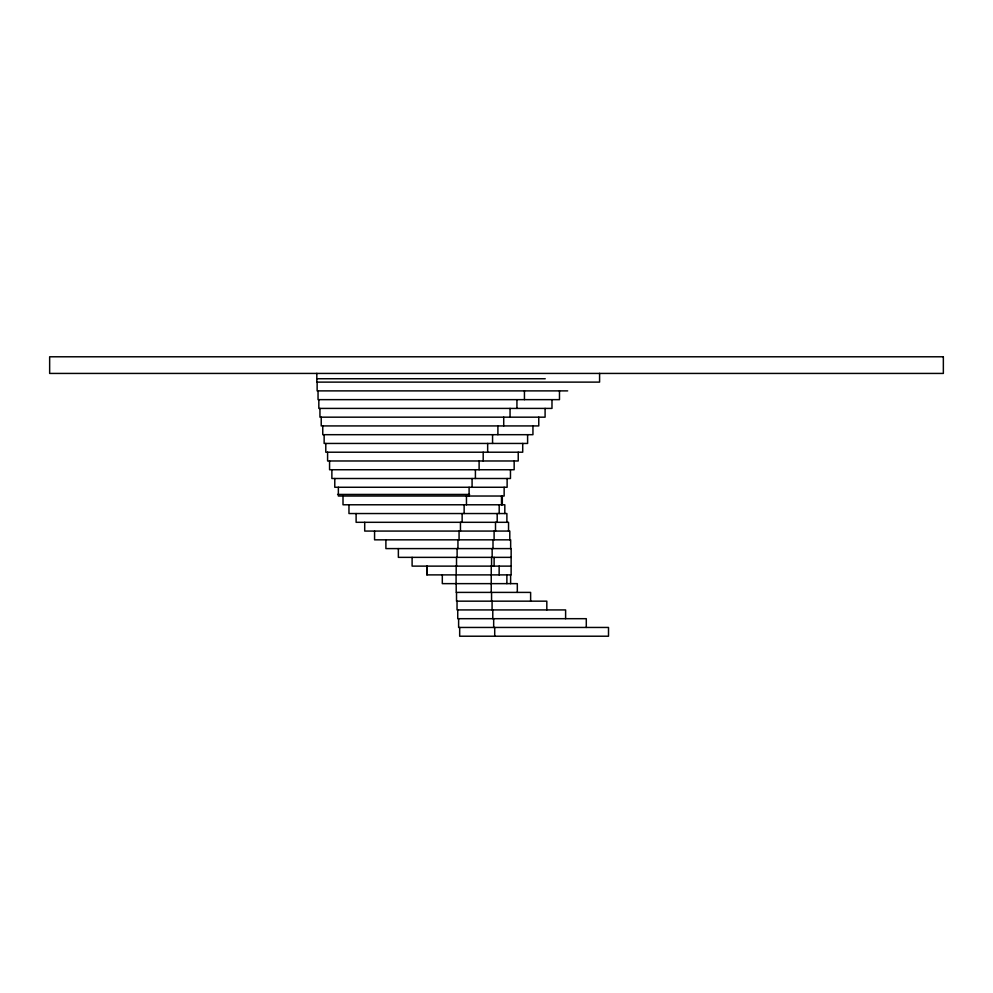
<?xml version="1.0" encoding="UTF-8"?>
<svg xmlns="http://www.w3.org/2000/svg" width="993" height="993" viewBox="0 0 993 993"><rect width="100%" height="100%" fill="white"/><g stroke="black" fill="none" stroke-linecap="round" stroke-linejoin="round"><path stroke-width="1.49" d="M317.475 378.743L545.231 378.743M567.661 390.882L317.139 390.882L317.139 382.119M337.595 494.44L469.615 494.44M511.308 557.358L398.367 557.358L398.367 548.595M511.308 566.122L412.107 566.122L412.107 557.358M599.586 373.356L599.586 382.119L316.817 382.119L316.817 373.356M586.292 627.452L586.292 618.689L457.736 618.689L457.736 609.925M565.613 618.689L565.613 609.925L457.041 609.925L457.041 601.162M559.481 390.882L559.481 399.645L318.045 399.645L318.045 390.882M551.984 399.645L551.984 408.408L318.827 408.408L318.827 399.645M546.82 609.925L546.82 601.162L456.519 601.162L456.519 592.399M545.095 408.408L545.095 417.172L319.945 417.172L319.945 408.408M538.765 417.172L538.765 425.923L321.223 425.923L321.223 417.172M532.943 425.923L532.943 434.686L322.762 434.686L322.762 425.923M530.622 601.162L530.622 592.399L456.197 592.399L456.197 583.636M527.606 434.686L527.606 443.449L324.14 443.449L324.14 434.686M524.441 390.882L524.441 399.645M522.715 443.449L522.715 452.212L325.791 452.212L325.791 443.449M518.234 452.212L518.234 460.975L327.591 460.975L327.591 452.212M517.316 592.399L517.316 583.636L442.307 583.636L442.307 574.885M516.931 399.645L516.931 408.408M514.163 460.975L514.163 469.739L329.564 469.739L329.564 460.975M510.663 548.595L510.663 539.832L374.572 539.832L374.572 531.069M510.613 574.885L510.613 583.636M510.464 469.739L510.464 478.502L331.873 478.502L331.873 469.739M510.054 408.408L510.054 417.172M509.794 539.832L509.794 531.069L364.704 531.069L364.704 522.306M508.54 531.069L508.54 522.306L356.115 522.306L356.115 513.542M507.125 478.502L507.125 487.265L334.778 487.265L334.79 478.502M506.889 522.306L506.889 513.542L348.965 513.542L348.965 504.779M506.877 574.885L506.877 583.636M504.816 513.542L504.816 504.779L343.007 504.779L343.007 496.028M504.146 487.265L504.146 496.028L338.365 496.028L338.365 487.265M503.724 417.172L503.724 425.923M502.309 496.028L502.309 504.779M501.502 496.028L501.502 504.779M499.194 504.779L499.194 513.542M499.144 566.122L499.144 574.885M497.903 425.923L497.903 434.686M497.195 513.542L497.195 522.306M495.507 522.306L495.507 531.069M494.713 627.452L494.713 636.215M494.104 531.069L494.104 539.832M494.117 557.358L494.117 566.122M493.67 618.689L493.67 627.452M493 539.832L493 548.595M492.789 609.925L492.789 618.689M492.565 434.686L492.565 443.449M492.156 548.595L492.156 557.358M492.081 601.162L492.081 609.925M491.572 557.358L491.572 566.122M491.56 592.399L491.56 601.162M491.237 566.122L491.237 592.399M487.662 443.449L487.662 452.212M483.194 452.212L483.194 460.975M479.11 460.975L479.11 469.739M475.411 469.739L475.411 478.502M472.085 478.502L472.085 487.265M469.106 487.265L469.106 496.028M466.462 496.028L466.462 504.779M464.141 504.779L464.141 513.542M462.142 513.542L462.142 522.306M460.454 522.306L460.454 531.069M459.672 627.452L459.672 636.215L608.51 636.215L608.51 627.452L458.617 627.452L458.617 618.689M459.064 531.069L459.064 539.832M457.947 539.832L457.947 548.595M457.115 548.595L457.115 557.358M456.519 557.358L456.519 566.122M456.184 566.122L456.184 574.885M456.085 574.885L456.085 583.636M426.928 566.122L426.928 574.885M426.903 566.122L426.903 574.885L511.122 574.885L511.159 548.595L385.892 548.595L385.892 539.832M943.35 356.785L49.65 356.785L49.65 373.43L943.35 373.43L943.35 356.785"/></g></svg>
